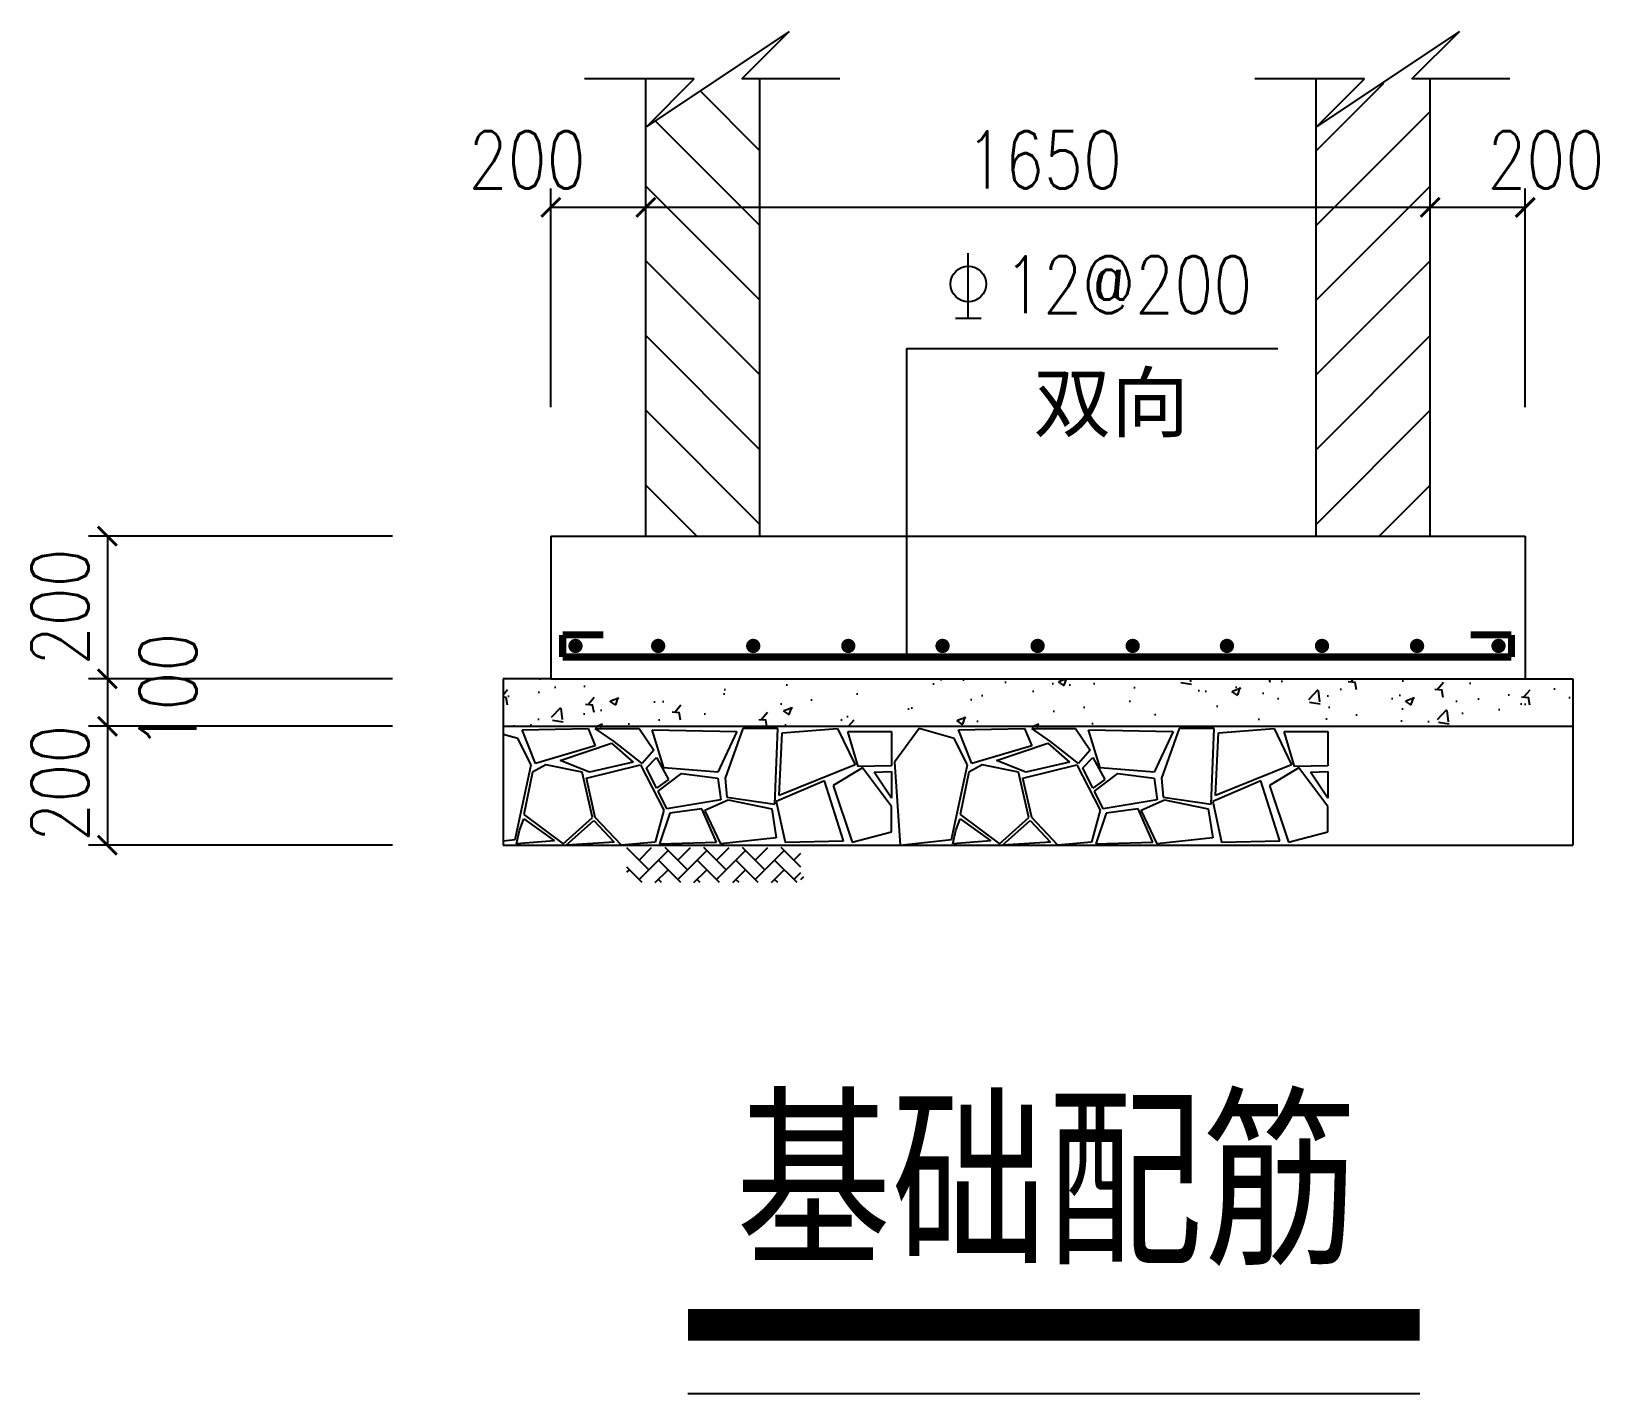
# Model space of a CAD drawing. Extents: x 817854 to 1613610, y 216963 to 404493.
# Drawn here: x 1574472 to 1581067, y 325511 to 331242 of the extents above; entities that cross this region are included whole.
import ezdxf

# ---------------------------------------------------------------- set-up
doc = ezdxf.new("R2010")
doc.units = 0
doc.header["$LTSCALE"] = 100
doc.layers.get('0').update_dxf_attribs({"linetype": 'CONTINUOUS'})
doc.layers.get('DEFPOINTS').update_dxf_attribs({"linetype": 'CONTINUOUS'})
for name, color, linetype in [('INSERT', 7, 'CONTINUOUS'), ('PUB_TITLE', 4, 'CONTINUOUS'), ('TK', 101, 'CONTINUOUS')]:
    doc.layers.add(name, color=color, linetype=linetype)
doc.styles.add('DIM_FONT', font='SIMPLEX.shx', dxfattribs={"width": 0.8, "bigfont": 'hztxt.shx'})
doc.styles.add('SONG', font='SimSun.ttf', dxfattribs={"width": 0.8})

# ---------------------------------------------------------------- blocks, each defined once
blk = doc.blocks.new('A$C096A146E')
at = {"color": 0}
for p, q in [((31.9, 18.7, -2262.8), (0, 50.6, -2262.8)), ((17.8, 32.9, -2262.8), (36.2, 51.3, -2262.8)), ((17.8, 4.6, -2262.8), (60.2, 47, -2262.8)), ((88.5, 18.7, -2262.8), (55.9, 51.3, -2262.8)), ((74.3, 32.9, -2262.8), (92.8, 51.3, -2262.8)), ((74.3, 4.6, -2262.8), (116.8, 47, -2262.8)), ((145, 18.7, -2262.8), (112.5, 51.3, -2262.8)), ((130.9, 32.9, -2262.8), (149.3, 51.3, -2262.8)), ((130.9, 4.6, -2262.8), (173.3, 47, -2262.8)), ((201.6, 18.7, -2262.8), (169, 51.3, -2262.8)), ((187.5, 32.9, -2262.8), (205.9, 51.3, -2262.8)), ((187.5, 4.6, -2262.8), (229.9, 47, -2262.8)), ((254.3, 22.6, -2262.8), (225.6, 51.3, -2262.8)), ((78.9, 0, -2262.8), (46, 32.9, -2262.8)), ((135.5, 0, -2262.8), (102.6, 32.9, -2262.8)), ((192, 0, -2262.8), (159.2, 32.9, -2262.8)), ((248.6, 0, -2262.8), (215.7, 32.9, -2262.8)), ((244, 32.9, -2262.8), (254.3, 43.1, -2262.8)), ((22.3, 0, -2262.8), (0, 22.3, -2262.8)), ((0, 15.1, -2262.8), (3.6, 18.7, -2262.8)), ((41.5, 0, -2262.8), (60.2, 18.7, -2262.8)), ((50.6, 0, -2262.8), (46, 4.6, -2262.8)), ((98, 0, -2262.8), (116.8, 18.7, -2262.8)), ((107.2, 0, -2262.8), (102.6, 4.6, -2262.8)), ((154.6, 0, -2262.8), (173.3, 18.7, -2262.8)), ((163.8, 0, -2262.8), (159.2, 4.6, -2262.8)), ((211.2, 0, -2262.8), (229.9, 18.7, -2262.8)), ((220.3, 0, -2262.8), (215.7, 4.6, -2262.8)), ((244, 4.6, -2262.8), (254.3, 14.8, -2262.8)), ((254.3, 4.6, -891.4), (258.7, 9.1, -891.4))]:
    blk.add_line(p, q, dxfattribs=at)
blk = doc.blocks.new('A$C29364D95')
at = {"layer": 'INSERT', "color": 8, "xscale": 0.5, "yscale": 0.5, "zscale": 0.5}
blk.add_blockref('A$C096A146E', (0, 0, -342.9), dxfattribs=at)
blk = doc.blocks.new('A$C1C4E1B53')
at = {"layer": 'INSERT', "color": 7, "xscale": 3.6, "yscale": 3.6, "zscale": 3.6}
blk.add_blockref('A$C29364D95', (0, 0, 4141.7), dxfattribs=at)
blk = doc.blocks.new('_ARCHTICK')
at = {"color": 0, "linetype": 'BYBLOCK', "const_width": 0.15}
blk.add_lwpolyline([(-0.5, -0.5), (0.5, 0.5)], dxfattribs=at)
blk = doc.blocks.new('A$C337D7ED9')
at = {"layer": 'INSERT'}
h = blk.add_hatch(dxfattribs=at)
h.set_pattern_fill('AR-CONC', color=9, style=0)
h.set_pattern_definition([(50, (-1661485.1, -381997), (182.184669, -15.939086), [19.05, -209.55]), (355, (-1661485.1, -381997), (-35.242826, 191.056643), [15.24, -167.64]), (100.451, (-1661469.92, -381998.33), (146.942502, 175.116688), [16.19, -178.09]), (46.1842, (-1661485.1, -381946.2), (271.07904, -42.042328), [28.575, -314.325]), (96.6356, (-1661462.5, -381949.7), (237.404234, 247.425556), [24.285, -267.135]), (351.184, (-1661485.1, -381946.2), (237.404606, 247.42512), [22.86, -251.46]), (21, (-1661459.7, -381958.9), (151.61488, -102.265519), [19.05, -209.55]), (326, (-1661459.7, -381958.9), (61.802028, 184.187966), [15.24, -167.64]), (71.4514, (-1661447.06, -381967.42), (213.41649, 81.922858), [16.19, -178.09]), (37.5, (-1661485.1, -381997), (3.0886033, 84.5550389), [0, -165.608, 0, -170.18, 0, -168.275]), (7.5, (-1661485.1, -381997), (66.8196625, 100.180575), [0, -97.028, 0, -161.798, 0, -64.135]), (327.5, (-1661541.74, -381997), (135.5905952, -5.728744), [0, -63.5, 0, -198.12, 0, -262.89]), (317.5, (-1661567.14, -381997), (148.129181, 25.426491), [0, -82.55, 0, -131.572, 0, -186.69])])
h.paths.add_polyline_path([(1092.9, 428.7), (992.9, 428.7), (992.9, 328.7), (3242.9, 328.7), (3242.9, 428.7), (3142.9, 428.7)])
at = {"color": 3, "linetype": 'CONTINUOUS'}
for p, q in [((1092.9, 999.8, -19885.7), (1092.9, 1460.2, -19885.7)), ((3142.9, 999.8, -19885.7), (3142.9, 1460.2, -19885.7)), ((3142.9, 1420.2, -19885.7), (1092.9, 1420.2, -19885.7)), ((1944, 1187.1, -19885.7), (1998.4, 1187.1, -19885.7)), ((760, 728.7, -19885.7), (120, 728.7, -19885.7)), ((160, 728.7, -19885.7), (160, 78.7, -19885.7)), ((760, 428.7, -19885.7), (120, 428.7, -19885.7)), ((760, 328.7, -19885.7), (120, 328.7, -19885.7)), ((760, 78.7, -19885.7), (120, 78.7, -19885.7))]:
    blk.add_line(p, q, dxfattribs=at)
at = {"color": 1, "linetype": 'CONTINUOUS', "const_width": 15, "elevation": -19885.7}
for points in [[(1117.9, 521.1), (1203.4, 521.1)], [(1117.9, 474.5), (1117.9, 521.1)], [(3113.8, 521.1), (3028.3, 521.1)], [(3113.8, 474.5), (3113.8, 521.1)], [(1117.9, 474.5), (3113.8, 474.5)]]:
    blk.add_lwpolyline(points, dxfattribs=at)
at = {"color": 1, "linetype": 'CONTINUOUS', "const_width": 15, "elevation": -10114.3}
for points in [[(1137.3, 497.8, -1), (1152.3, 497.8, -1)], [(1311.2, 497.8, -1), (1326.2, 497.8, -1)], [(1511.2, 497.8, -1), (1526.2, 497.8, -1)], [(1711.2, 497.8, -1), (1726.2, 497.8, -1)], [(1909.5, 497.8, -1), (1924.5, 497.8, -1)], [(2109.5, 497.8, -1), (2124.5, 497.8, -1)], [(2309.5, 497.8, -1), (2324.5, 497.8, -1)], [(2507.8, 497.8, -1), (2522.8, 497.8, -1)], [(2707.8, 497.8, -1), (2722.8, 497.8, -1)], [(2907.8, 497.8, -1), (2922.8, 497.8, -1)], [(3079.1, 497.8, -1), (3094.1, 497.8, -1)]]:
    blk.add_lwpolyline(points, format="xyb", close=True, dxfattribs=at)
at = {"layer": 'DEFPOINTS', "color": 0, "linetype": 'BYBLOCK'}
blk.add_point((1812.9, 74, -20365.7), dxfattribs=at)
at = {"layer": 'INSERT', "color": 9}
for p, q in [((1594.6, 1790.5, -342.9), (1294.6, 1590.5, -342.9)), ((1494.6, 1690.5, -342.9), (1594.6, 1790.5, -342.9)), ((3004.6, 1790.5, -342.9), (2704.6, 1590.5, -342.9)), ((2904.6, 1690.5, -342.9), (3004.6, 1790.5, -342.9)), ((1394.6, 1690.5, -342.9), (1164, 1690.5, -342.9)), ((1294.6, 1590.5, -342.9), (1394.6, 1690.5, -342.9)), ((1700.7, 1690.5, -342.9), (1494.6, 1690.5, -342.9)), ((2804.6, 1690.5, -342.9), (2574, 1690.5, -342.9)), ((2704.6, 1590.5, -342.9), (2804.6, 1690.5, -342.9)), ((3110.7, 1690.5, -342.9), (2904.6, 1690.5, -342.9)), ((1532.9, 1539.1, -19542.8), (1406.8, 1665.2, -19542.8)), ((2702.9, 1539.1, -19542.8), (2845.1, 1681.4, -19542.8)), ((2702.9, 1382, -19542.8), (2942.9, 1622, -19542.8)), ((1532.9, 1382, -19542.8), (1312.5, 1602.4, -19542.8)), ((1532.9, 1224.8, -19542.8), (1292.9, 1464.8, -19542.8)), ((2702.9, 1224.8, -19542.8), (2942.9, 1464.8, -19542.8)), ((1532.9, 1067.7, -19542.8), (1292.9, 1307.7, -19542.8)), ((2702.9, 1067.7, -19542.8), (2942.9, 1307.7, -19542.8)), ((1532.9, 910.5, -19542.8), (1292.9, 1150.5, -19542.8)), ((2702.9, 910.5, -19542.8), (2942.9, 1150.5, -19542.8)), ((1532.9, 753.4, -19542.8), (1292.9, 993.4, -19542.8)), ((2702.9, 753.4, -19542.8), (2942.9, 993.4, -19542.8)), ((1400.4, 728.7, -19542.8), (1292.9, 836.2, -19542.8)), ((2835.4, 728.7, -19542.8), (2942.9, 836.2, -19542.8)), ((1138.3, 330, -20365.7), (1138.3, 330, -20365.7)), ((1188, 328.6, -20365.7), (1201.5, 333.8, -20365.7)), ((1197.6, 326, -20365.7), (1200.3, 334.2, -20365.7)), ((2056.3, 330, -20365.7), (2056.3, 330, -20365.7)), ((2106, 328.6, -20365.7), (2119.5, 333.8, -20365.7)), ((2115.6, 326, -20365.7), (2118.3, 334.2, -20365.7)), ((1023.7, 302.8, -21229.7), (992.9, 311.8, -21229.7)), ((1051.4, 247.5, -21229.7), (1023.7, 302.8, -21229.7)), ((1032.9, 321.2, -21229.7), (1171.1, 324.3, -21229.7)), ((1060.6, 250.6, -21229.7), (1032.9, 321.2, -21229.7)), ((1171.1, 324.3, -21229.7), (1186.5, 287.4, -21229.7)), ((1186.5, 324.3, -21229.7), (1278.6, 324.3, -21229.7)), ((1226.4, 296.6, -21229.7), (1186.5, 324.3, -21229.7)), ((1186.6, 328.3, -20365.7), (1189.9, 326, -20365.7)), ((1278.6, 324.3, -21229.7), (1309.4, 278.2, -21229.7)), ((1306.3, 321.2, -21229.7), (1484.4, 318.1, -21229.7)), ((1330.8, 241.3, -21229.7), (1306.3, 321.2, -21229.7)), ((1484.4, 318.1, -21229.7), (1444.5, 232.1, -21229.7)), ((1496.7, 324.3, -21229.7), (1459.8, 219.8, -21229.7)), ((1570.4, 324.3, -21229.7), (1496.7, 324.3, -21229.7)), ((1564.3, 164.6, -21229.7), (1570.4, 324.3, -21229.7)), ((1573.5, 183, -21229.7), (1579.6, 315, -21229.7)), ((1579.6, 315, -21229.7), (1696.3, 324.3, -21229.7)), ((1696.3, 324.3, -21229.7), (1733.2, 247.5, -21229.7)), ((1717.8, 318.1, -21229.7), (1809.9, 318.1, -21229.7)), ((1739.3, 244.4, -21229.7), (1717.8, 318.1, -21229.7)), ((1809.9, 318.1, -21229.7), (1809.9, 245.8, -21229.7)), ((1868, 324.3, -21229.7), (1815.8, 253.6, -21229.7)), ((1941.7, 302.8, -21229.7), (1868, 324.3, -21229.7)), ((1969.4, 247.5, -21229.7), (1941.7, 302.8, -21229.7)), ((1950.9, 321.2, -21229.7), (2089.1, 324.3, -21229.7)), ((1978.6, 250.6, -21229.7), (1950.9, 321.2, -21229.7)), ((2089.1, 324.3, -21229.7), (2104.5, 287.4, -21229.7)), ((2104.5, 324.3, -21229.7), (2196.6, 324.3, -21229.7)), ((2144.4, 296.6, -21229.7), (2104.5, 324.3, -21229.7)), ((2104.6, 328.3, -20365.7), (2107.9, 326, -20365.7)), ((2196.6, 324.3, -21229.7), (2227.4, 278.2, -21229.7)), ((2224.3, 321.2, -21229.7), (2402.4, 318.1, -21229.7)), ((2248.8, 241.3, -21229.7), (2224.3, 321.2, -21229.7)), ((2402.4, 318.1, -21229.7), (2362.5, 232.1, -21229.7)), ((2414.7, 324.3, -21229.7), (2377.8, 219.8, -21229.7)), ((2488.4, 324.3, -21229.7), (2414.7, 324.3, -21229.7)), ((2482.3, 164.6, -21229.7), (2488.4, 324.3, -21229.7)), ((2491.5, 183, -21229.7), (2497.6, 315, -21229.7)), ((2497.6, 315, -21229.7), (2614.3, 324.3, -21229.7)), ((2614.3, 324.3, -21229.7), (2651.2, 247.5, -21229.7)), ((2635.8, 318.1, -21229.7), (2727.9, 318.1, -21229.7)), ((2657.3, 244.4, -21229.7), (2635.8, 318.1, -21229.7)), ((2727.9, 318.1, -21229.7), (2727.9, 245.8, -21229.7)), ((1186.5, 287.4, -21229.7), (1060.6, 250.6, -21229.7)), ((1112.8, 256.7, -21229.7), (1220.3, 293.5, -21229.7)), ((1220.3, 293.5, -21229.7), (1266.4, 253.6, -21229.7)), ((1284.8, 250.6, -21229.7), (1226.4, 296.6, -21229.7)), ((1309.4, 278.2, -21229.7), (1284.8, 250.6, -21229.7)), ((2104.5, 287.4, -21229.7), (1978.6, 250.6, -21229.7)), ((2030.8, 256.7, -21229.7), (2138.3, 293.5, -21229.7)), ((2138.3, 293.5, -21229.7), (2184.4, 253.6, -21229.7)), ((2202.8, 250.6, -21229.7), (2144.4, 296.6, -21229.7)), ((2227.4, 278.2, -21229.7), (2202.8, 250.6, -21229.7)), ((1017.6, 90.8, -21229.7), (1051.4, 247.5, -21229.7)), ((1054.4, 232.1, -21229.7), (1036, 143.1, -21229.7)), ((1082.1, 247.5, -21229.7), (1054.4, 232.1, -21229.7)), ((1158.9, 232.1, -21229.7), (1082.1, 247.5, -21229.7)), ((1174.2, 232.1, -21229.7), (1112.8, 256.7, -21229.7)), ((1180.4, 136.9, -21229.7), (1158.9, 232.1, -21229.7)), ((1168.1, 219.8, -21229.7), (1281.7, 247.5, -21229.7)), ((1266.4, 253.6, -21229.7), (1174.2, 232.1, -21229.7)), ((1281.7, 247.5, -21229.7), (1330.8, 152.3, -21229.7)), ((1294, 241.3, -21229.7), (1315.5, 262.8, -21229.7)), ((1315.5, 198.3, -21229.7), (1294, 241.3, -21229.7)), ((1315.5, 262.8, -21229.7), (1340.1, 216.8, -21229.7)), ((1444.5, 232.1, -21229.7), (1330.8, 241.3, -21229.7)), ((1733.2, 247.5, -21229.7), (1573.5, 183, -21229.7)), ((1748.5, 241.3, -21229.7), (1687.1, 204.5, -21229.7)), ((1809.9, 245.8, -21229.7), (1739.3, 244.4, -21229.7)), ((1809.9, 160.1, -21229.7), (1748.5, 241.3, -21229.7)), ((1773.1, 232.1, -21229.7), (1809.9, 234, -21229.7)), ((1809.9, 177.6, -21229.7), (1773.1, 232.1, -21229.7)), ((1809.9, 234, -21229.7), (1809.9, 177.6, -21229.7)), ((1815.8, 253.6, -21229.7), (1828.1, 78.6, -21229.7)), ((1935.6, 90.8, -21229.7), (1969.4, 247.5, -21229.7)), ((1972.4, 232.1, -21229.7), (1954, 143.1, -21229.7)), ((2000.1, 247.5, -21229.7), (1972.4, 232.1, -21229.7)), ((2076.9, 232.1, -21229.7), (2000.1, 247.5, -21229.7)), ((2092.2, 232.1, -21229.7), (2030.8, 256.7, -21229.7)), ((2098.4, 136.9, -21229.7), (2076.9, 232.1, -21229.7)), ((2086.1, 219.8, -21229.7), (2199.7, 247.5, -21229.7)), ((2184.4, 253.6, -21229.7), (2092.2, 232.1, -21229.7)), ((2199.7, 247.5, -21229.7), (2248.8, 152.3, -21229.7)), ((2212, 241.3, -21229.7), (2233.5, 262.8, -21229.7)), ((2233.5, 198.3, -21229.7), (2212, 241.3, -21229.7)), ((2233.5, 262.8, -21229.7), (2258.1, 216.8, -21229.7)), ((2362.5, 232.1, -21229.7), (2248.8, 241.3, -21229.7)), ((2651.2, 247.5, -21229.7), (2491.5, 183, -21229.7)), ((2666.5, 241.3, -21229.7), (2605.1, 204.5, -21229.7)), ((2727.9, 245.8, -21229.7), (2657.3, 244.4, -21229.7)), ((2727.9, 160.1, -21229.7), (2666.5, 241.3, -21229.7)), ((2691.1, 232.1, -21229.7), (2727.9, 234, -21229.7)), ((2727.9, 177.6, -21229.7), (2691.1, 232.1, -21229.7)), ((2727.9, 234, -21229.7), (2727.9, 177.6, -21229.7)), ((1186.5, 136.9, -21229.7), (1168.1, 219.8, -21229.7)), ((1340.1, 216.8, -21229.7), (1315.5, 198.3, -21229.7)), ((1318.6, 192.2, -21229.7), (1367.7, 229.1, -21229.7)), ((1367.7, 229.1, -21229.7), (1444.5, 219.8, -21229.7)), ((1444.5, 219.8, -21229.7), (1450.6, 173.8, -21229.7)), ((1459.8, 219.8, -21229.7), (1462.9, 179.9, -21229.7)), ((1668.7, 213.7, -21229.7), (1567.3, 170.7, -21229.7)), ((1708.6, 87.8, -21229.7), (1668.7, 213.7, -21229.7)), ((1687.1, 204.5, -21229.7), (1727, 84.7, -21229.7)), ((2104.5, 136.9, -21229.7), (2086.1, 219.8, -21229.7)), ((2258.1, 216.8, -21229.7), (2233.5, 198.3, -21229.7)), ((2236.6, 192.2, -21229.7), (2285.7, 229.1, -21229.7)), ((2285.7, 229.1, -21229.7), (2362.5, 219.8, -21229.7)), ((2362.5, 219.8, -21229.7), (2368.6, 173.8, -21229.7)), ((2377.8, 219.8, -21229.7), (2380.9, 179.9, -21229.7)), ((2586.7, 213.7, -21229.7), (2485.3, 170.7, -21229.7)), ((2626.6, 87.8, -21229.7), (2586.7, 213.7, -21229.7)), ((2605.1, 204.5, -21229.7), (2645, 84.7, -21229.7)), ((1337, 155.3, -21229.7), (1318.6, 192.2, -21229.7)), ((1450.6, 173.8, -21229.7), (1337, 155.3, -21229.7)), ((1416.8, 152.3, -21229.7), (1466, 173.8, -21229.7)), ((1462.9, 179.9, -21229.7), (1564.3, 164.6, -21229.7)), ((1466, 173.8, -21229.7), (1558.1, 155.3, -21229.7)), ((1567.3, 170.7, -21229.7), (1585.8, 84.7, -21229.7)), ((2255, 155.3, -21229.7), (2236.6, 192.2, -21229.7)), ((2368.6, 173.8, -21229.7), (2255, 155.3, -21229.7)), ((2334.8, 152.3, -21229.7), (2384, 173.8, -21229.7)), ((2380.9, 179.9, -21229.7), (2482.3, 164.6, -21229.7)), ((2384, 173.8, -21229.7), (2476.1, 155.3, -21229.7)), ((2485.3, 170.7, -21229.7), (2503.8, 84.7, -21229.7)), ((1026.8, 109.3, -21229.7), (1036, 133.8, -21229.7)), ((1036, 143.1, -21229.7), (1118.9, 81.6, -21229.7)), ((1036, 133.8, -21229.7), (1100.5, 87.8, -21229.7)), ((1118.9, 81.6, -21229.7), (1180.4, 136.9, -21229.7)), ((1241.8, 78.6, -21229.7), (1186.5, 136.9, -21229.7)), ((1330.8, 152.3, -21229.7), (1312.4, 84.7, -21229.7)), ((1343.1, 146.1, -21229.7), (1321.6, 81.6, -21229.7)), ((1410.7, 155.3, -21229.7), (1343.1, 146.1, -21229.7)), ((1441.4, 84.7, -21229.7), (1410.7, 155.3, -21229.7)), ((1450.6, 81.6, -21229.7), (1416.8, 152.3, -21229.7)), ((1558.1, 155.3, -21229.7), (1567.3, 93.9, -21229.7)), ((1809.9, 106.5, -19542.8), (1809.9, 160.1, -21229.7)), ((1944.8, 109.3, -21229.7), (1954, 133.8, -21229.7)), ((1954, 143.1, -21229.7), (2036.9, 81.6, -21229.7)), ((1954, 133.8, -21229.7), (2018.5, 87.8, -21229.7)), ((2036.9, 81.6, -21229.7), (2098.4, 136.9, -21229.7)), ((2159.8, 78.6, -21229.7), (2104.5, 136.9, -21229.7)), ((2248.8, 152.3, -21229.7), (2230.4, 84.7, -21229.7)), ((2261.1, 146.1, -21229.7), (2239.6, 81.6, -21229.7)), ((2328.7, 155.3, -21229.7), (2261.1, 146.1, -21229.7)), ((2359.4, 84.7, -21229.7), (2328.7, 155.3, -21229.7)), ((2368.6, 81.6, -21229.7), (2334.8, 152.3, -21229.7)), ((2476.1, 155.3, -21229.7), (2485.3, 93.9, -21229.7)), ((2727.9, 106.5, -19542.8), (2727.9, 160.1, -21229.7)), ((1020.7, 81.6, -21229.7), (1026.8, 109.3, -21229.7)), ((1125.1, 78.6, -21229.7), (1183.4, 130.8, -21229.7)), ((1183.4, 130.8, -21229.7), (1226.4, 84.7, -21229.7)), ((1727, 84.7, -21229.7), (1809.9, 106.5, -21229.7)), ((1938.7, 81.6, -21229.7), (1944.8, 109.3, -21229.7)), ((2043.1, 78.6, -21229.7), (2101.4, 130.8, -21229.7)), ((2101.4, 130.8, -21229.7), (2144.4, 84.7, -21229.7)), ((2645, 84.7, -21229.7), (2727.9, 106.5, -21229.7)), ((992.9, 88, -21229.7), (1017.6, 90.8, -21229.7)), ((1100.5, 87.8, -21229.7), (1020.7, 81.6, -21229.7)), ((1226.4, 84.7, -21229.7), (1125.1, 78.6, -21229.7)), ((1312.4, 84.7, -21229.7), (1241.8, 78.6, -21229.7)), ((1321.6, 81.6, -21229.7), (1441.4, 84.7, -21229.7)), ((1567.3, 93.9, -21229.7), (1450.6, 81.6, -21229.7)), ((1585.8, 84.7, -21229.7), (1708.6, 87.8, -21229.7)), ((1828.1, 78.6, -21229.7), (1935.6, 90.8, -21229.7)), ((2018.5, 87.8, -21229.7), (1938.7, 81.6, -21229.7)), ((2144.4, 84.7, -21229.7), (2043.1, 78.6, -21229.7)), ((2230.4, 84.7, -21229.7), (2159.8, 78.6, -21229.7)), ((2239.6, 81.6, -21229.7), (2359.4, 84.7, -21229.7)), ((2485.3, 93.9, -21229.7), (2368.6, 81.6, -21229.7)), ((2503.8, 84.7, -21229.7), (2626.6, 87.8, -21229.7))]:
    blk.add_line(p, q, dxfattribs=at)
at = {"layer": 'INSERT', "color": 3}
blk.add_line((1971.2, 1187.1, -19885.7), (1971.2, 1323.6, -19885.7), dxfattribs=at)
at = {"layer": 'INSERT', "color": 21, "linetype": 'CONTINUOUS', "ltscale": 2}
for q in [(1841.5, 474.5, -19885.7), (2622.5, 1123.6, -19885.7)]:
    blk.add_line((1841.5, 1123.6, -19885.7), q, dxfattribs=at)
at = {"layer": 'INSERT', "color": 7}
for p, q in [((1092.9, 728.7, -19885.7), (3142.9, 728.7, -19885.7)), ((1092.9, 728.7, -19885.7), (1092.9, 428.7, -19885.7)), ((3142.9, 728.7, -19885.7), (3142.9, 428.7, -19885.7)), ((992.9, 428.7, -19885.7), (992.9, 78.7, -19885.7)), ((1092.9, 428.7, -19885.7), (992.9, 428.7, -19885.7)), ((1092.9, 428.7, -19885.7), (3142.9, 428.7, -19885.7)), ((3142.9, 428.7, -19885.7), (3242.9, 428.7, -19885.7)), ((3242.9, 428.7, -19885.7), (3242.9, 78.7, -19885.7)), ((992.9, 328.7, -19885.7), (3242.9, 328.7, -19885.7)), ((992.9, 78.7, -19885.7), (3242.9, 78.7, -19885.7))]:
    blk.add_line(p, q, dxfattribs=at)
at = {"layer": 'INSERT', "color": 3}
blk.add_circle((1971.2, 1259, -19885.7), 37.5, dxfattribs=at)
at = {"layer": 'TK', "color": 6}
for p, q in [((1292.9, 728.7, -19885.7), (1292.9, 1690.5, -19885.7)), ((1532.9, 728.7, -19885.7), (1532.9, 1690.5, -19885.7)), ((2702.9, 728.7, -19885.7), (2702.9, 1690.5, -19885.7)), ((2942.9, 728.7, -19885.7), (2942.9, 1690.5, -19885.7))]:
    blk.add_line(p, q, dxfattribs=at)
at = {"layer": 'INSERT', "color": 3, "xscale": 40, "yscale": 40, "zscale": 40}
for p in [(1092.9, 1420.2, -19885.7), (1292.9, 1420.2, -19885.7), (2942.9, 1420.2, -19885.7), (3142.9, 1420.2, -19885.7)]:
    blk.add_blockref('_ARCHTICK', p, dxfattribs=at)
at = {"layer": 'INSERT', "color": 3, "xscale": 40, "yscale": 40, "zscale": 40, "rotation": 90}
for p in [(160, 728.7, -19885.7), (160, 428.7, -19885.7), (160, 328.7, -19885.7), (160, 78.7, -19885.7)]:
    blk.add_blockref('_ARCHTICK', p, dxfattribs=at)
at = {"layer": 'INSERT', "color": 9, "xscale": 0.8000000000465661, "yscale": 0.7999999999883585, "zscale": 0.8}
blk.add_blockref('A$C1C4E1B53', (1252.9, 0, -19542.8), dxfattribs=at)
at = {"layer": 'INSERT', "color": 3, "style": 'DIM_FONT', "width": 0.8}
for s, p in [('200', (919.6, 1460.2, -19885.7)), ('1650', (1965.8, 1460.2, -19885.7)), ('200', (3062.8, 1460.2, -19885.7)), ('12@200', (2046.3, 1197.6, -19885.7))]:
    blk.add_text(s, height=120, dxfattribs=at).set_placement(p)
for s, p in [('200', (120, 456.5, -19885.7)), ('100', (347.3, 279.1, -19885.7)), ('200', (120, 85.4, -19885.7))]:
    blk.add_text(s, height=120, rotation=90, dxfattribs=at).set_placement(p)
at = {"layer": 'PUB_TITLE', "color": 7, "ltscale": 1000, "style": 'SONG'}
blk.add_text('双向', height=120, dxfattribs=at).set_placement((2108.1, 949.8, -21771.4))

msp = doc.modelspace()

# ---------------------------------------------------------------- linework, layer by layer
at = {"layer": 'INSERT', "color": 7}
msp.add_line((1577234.7, 325511, -66285.5), (1580313.8, 325511, -66285.5), dxfattribs=at)
at = {"layer": 'INSERT', "color": 193, "const_width": 133.3, "elevation": -66285.5}
msp.add_lwpolyline([(1577234.7, 325800.5), (1580313.8, 325800.5)], dxfattribs=at)

# ---------------------------------------------------------------- block references
at = {"layer": 'INSERT', "color": 9, "xscale": 2, "yscale": 2, "zscale": 2}
msp.add_blockref('A$C337D7ED9', (1574472, 327661), dxfattribs=at)

# ---------------------------------------------------------------- texts
at = {"layer": 'PUB_TITLE', "color": 7, "ltscale": 1000, "style": 'SONG', "width": 0.8}
msp.add_text('基础配筋', height=600, dxfattribs=at).set_placement((1577435.8, 326117.3, -74856.9))

doc.saveas('drawing.dxf')
